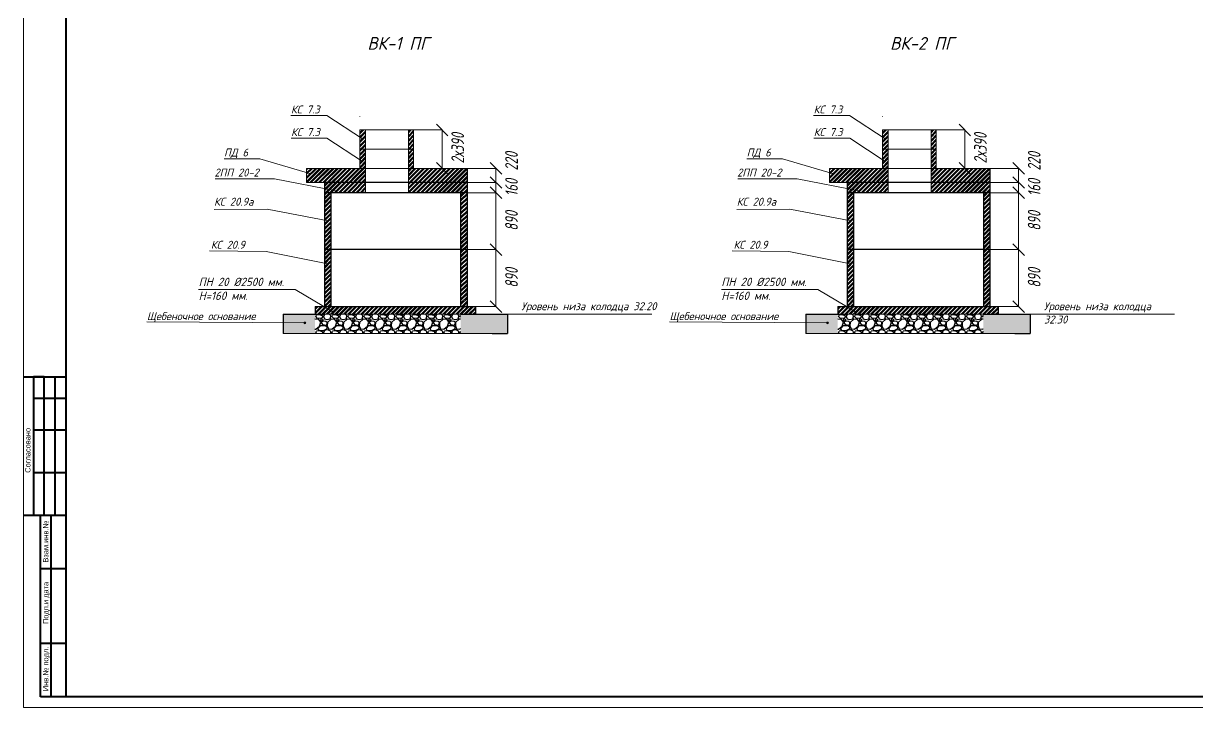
# Model space of a CAD drawing. Header units: millimetres. Extents: x 2433 to 329234, y 5766 to 133064.
# Drawn here: x 257521 to 294189, y 50642 to 72021 of the extents above; entities that cross this region are included whole.
import ezdxf

# ---------------------------------------------------------------- set-up
doc = ezdxf.new("R2010")
doc.units = ezdxf.units.MM
doc.layers.add('.', color=7, linetype='Continuous', lineweight=0, true_color=0xffffff)
for name, color, linetype, lineweight in [('00-рамка', 7, 'Continuous', 40), ('Канализация К1', 14, 'Continuous', 40), ('Размеры КР', 23, 'Continuous', 13), ('Тонко', 7, 'Continuous', 15)]:
    doc.layers.add(name, color=color, linetype=linetype, lineweight=lineweight)
doc.styles.add('GOST-2.304_Type-B_italic', font='GOST Common Italic.ttf')
doc.styles.add('Ариель-2_5', font='arial.ttf')
doc.styles.add('Виден при печати GOST Common', font='', dxfattribs={"width": 0.75})
doc.styles.add('ГОСТ', font='GOST Common Italic.ttf', dxfattribs={"height": 300})
doc.styles.get('Виден при печати GOST Common').set_extended_font_data('GOST Common', italic=True, bold=True)
doc.dimstyles.new('Виден при печати', dxfattribs={"dimtxt": 396, "dimasz": 360, "dimexe": 2, "dimexo": 0, "dimgap": 65, "dimtad": 1, "dimdec": 0, "dimtxsty": 'Виден при печати GOST Common', "dimblk1": 'OBLIQUE', "dimblk2": 'OBLIQUE', "dimsah": 1, "dimcen": -2, "dimdle": 2, "dimclrd": 250, "dimclre": 250, "dimclrt": 250, "dimaunit": 1, "dimadec": 4, "dimazin": 2, "dimtp": 1, "dimtfac": 0.5, "dimtdec": 0, "dimtofl": 0, "dimtmove": 1, "dimatfit": 3, "dimfxl": 1, "dimtfillclr": 250, "dimtolj": 1, "dimlwd": 5, "dimlwe": 5, "dimarcsym": 1})

# ---------------------------------------------------------------- blocks, each defined once
blk = doc.blocks.new('_Oblique')
at = {"color": 0, "linetype": 'ByBlock', "lineweight": -2}
blk.add_line((-0.5, -0.5), (0.5, 0.5), dxfattribs=at)
blk = doc.blocks.new('*D172')
at = {"color": 250, "linetype": 'ByBlock', "lineweight": 5, "transparency": 16777216}
for p, q in [((271385, 64952), (272280, 64952)), ((272278, 63170), (272278, 64954)), ((271385, 63172), (272280, 63172))]:
    blk.add_line(p, q, dxfattribs=at)
at = {"layer": 'Defpoints', "color": 0, "transparency": 16777216}
for p in [(271385, 64952), (272278, 64952), (271385, 63172)]:
    blk.add_point(p, dxfattribs=at)
at = {"color": 250, "lineweight": 5, "transparency": 16777216, "xscale": 360, "yscale": 360, "zscale": 360}
for p, rotation in [((272278, 64952), 90), ((272278, 63172), 270)]:
    blk.add_blockref('_Oblique', p, dxfattribs=dict(at, rotation=rotation))
at = {"color": 250, "transparency": 16777216, "insert": (272763, 64072), "char_height": 396, "attachment_point": 5, "rotation": 90, "style": 'Виден при печати GOST Common'}
blk.add_mtext('\\A1;890', dxfattribs=at)
blk = doc.blocks.new('*D173')
at = {"color": 250, "linetype": 'ByBlock', "lineweight": 5, "transparency": 16777216}
for p, q in [((271385, 66732), (272280, 66732)), ((272278, 64950), (272278, 66734)), ((271385, 64952), (272280, 64952))]:
    blk.add_line(p, q, dxfattribs=at)
at = {"layer": 'Defpoints', "color": 0, "transparency": 16777216}
for p in [(271385, 66732), (272278, 66732), (271385, 64952)]:
    blk.add_point(p, dxfattribs=at)
at = {"color": 250, "lineweight": 5, "transparency": 16777216, "xscale": 360, "yscale": 360, "zscale": 360}
for p, rotation in [((272278, 66732), 90), ((272278, 64952), 270)]:
    blk.add_blockref('_Oblique', p, dxfattribs=dict(at, rotation=rotation))
at = {"color": 250, "transparency": 16777216, "insert": (272763, 65852), "char_height": 396, "attachment_point": 5, "rotation": 90, "style": 'Виден при печати GOST Common'}
blk.add_mtext('\\A1;890', dxfattribs=at)
blk = doc.blocks.new('*D174')
at = {"color": 250, "linetype": 'ByBlock', "lineweight": 5, "transparency": 16777216}
for p, q in [((269705, 68692), (270600, 68692)), ((270598, 67490), (270598, 68694)), ((269705, 67492), (270600, 67492))]:
    blk.add_line(p, q, dxfattribs=at)
at = {"layer": 'Defpoints', "color": 0, "transparency": 16777216}
for p in [(269705, 68692), (270598, 68692), (269705, 67492)]:
    blk.add_point(p, dxfattribs=at)
at = {"color": 250, "lineweight": 5, "transparency": 16777216, "xscale": 360, "yscale": 360, "zscale": 360}
for p, rotation in [((270598, 68692), 90), ((270598, 67492), 270)]:
    blk.add_blockref('_Oblique', p, dxfattribs=dict(at, rotation=rotation))
at = {"color": 250, "transparency": 16777216, "insert": (271083, 68123), "char_height": 396, "width": 1146.18, "attachment_point": 5, "rotation": 90, "style": 'Виден при печати GOST Common'}
blk.add_mtext('\\A1;2х390', dxfattribs=at)
blk = doc.blocks.new('*D175')
at = {"color": 250, "linetype": 'ByBlock', "lineweight": 5, "transparency": 16777216}
for p, q in [((271385, 67052), (272280, 67052)), ((272278, 66730), (272278, 67054)), ((271385, 66732), (272280, 66732))]:
    blk.add_line(p, q, dxfattribs=at)
at = {"layer": 'Defpoints', "color": 0, "transparency": 16777216}
for p in [(271385, 67052), (272278, 67052), (271385, 66732)]:
    blk.add_point(p, dxfattribs=at)
at = {"color": 250, "lineweight": 5, "transparency": 16777216, "xscale": 360, "yscale": 360, "zscale": 360}
for p, rotation in [((272278, 67052), 90), ((272278, 66732), 270)]:
    blk.add_blockref('_Oblique', p, dxfattribs=dict(at, rotation=rotation))
at = {"color": 250, "transparency": 16777216, "insert": (272763, 66893), "char_height": 396, "attachment_point": 5, "rotation": 90, "style": 'Виден при печати GOST Common'}
blk.add_mtext('\\A1;160', dxfattribs=at)
blk = doc.blocks.new('*D176')
at = {"color": 250, "linetype": 'ByBlock', "lineweight": 5, "transparency": 16777216}
for p, q in [((271385, 67492), (272280, 67492)), ((272278, 67050), (272278, 67494)), ((271385, 67052), (272280, 67052))]:
    blk.add_line(p, q, dxfattribs=at)
at = {"layer": 'Defpoints', "color": 0, "transparency": 16777216}
for p in [(271385, 67492), (272278, 67492), (271385, 67052)]:
    blk.add_point(p, dxfattribs=at)
at = {"color": 250, "lineweight": 5, "transparency": 16777216, "xscale": 360, "yscale": 360, "zscale": 360}
for p, rotation in [((272278, 67492), 90), ((272278, 67052), 270)]:
    blk.add_blockref('_Oblique', p, dxfattribs=dict(at, rotation=rotation))
at = {"color": 250, "transparency": 16777216, "insert": (272763, 67714), "char_height": 396, "attachment_point": 5, "rotation": 90, "style": 'Виден при печати GOST Common'}
blk.add_mtext('\\A1;220', dxfattribs=at)
blk = doc.blocks.new('*D163')
at = {"color": 250, "linetype": 'ByBlock', "lineweight": 5, "transparency": 16777216}
for p, q in [((287710, 64952), (288605, 64952)), ((288603, 63170), (288603, 64954)), ((287710, 63172), (288605, 63172))]:
    blk.add_line(p, q, dxfattribs=at)
at = {"layer": 'Defpoints', "color": 0, "transparency": 16777216}
for p in [(287710, 64952), (288603, 64952), (287710, 63172)]:
    blk.add_point(p, dxfattribs=at)
at = {"color": 250, "lineweight": 5, "transparency": 16777216, "xscale": 360, "yscale": 360, "zscale": 360}
for p, rotation in [((288603, 64952), 90), ((288603, 63172), 270)]:
    blk.add_blockref('_Oblique', p, dxfattribs=dict(at, rotation=rotation))
at = {"color": 250, "transparency": 16777216, "insert": (289088, 64072), "char_height": 396, "attachment_point": 5, "rotation": 90, "style": 'Виден при печати GOST Common'}
blk.add_mtext('\\A1;890', dxfattribs=at)
blk = doc.blocks.new('*D164')
at = {"color": 250, "linetype": 'ByBlock', "lineweight": 5, "transparency": 16777216}
for p, q in [((287710, 66732), (288605, 66732)), ((288603, 64950), (288603, 66734)), ((287710, 64952), (288605, 64952))]:
    blk.add_line(p, q, dxfattribs=at)
at = {"layer": 'Defpoints', "color": 0, "transparency": 16777216}
for p in [(287710, 66732), (288603, 66732), (287710, 64952)]:
    blk.add_point(p, dxfattribs=at)
at = {"color": 250, "lineweight": 5, "transparency": 16777216, "xscale": 360, "yscale": 360, "zscale": 360}
for p, rotation in [((288603, 66732), 90), ((288603, 64952), 270)]:
    blk.add_blockref('_Oblique', p, dxfattribs=dict(at, rotation=rotation))
at = {"color": 250, "transparency": 16777216, "insert": (289088, 65852), "char_height": 396, "attachment_point": 5, "rotation": 90, "style": 'Виден при печати GOST Common'}
blk.add_mtext('\\A1;890', dxfattribs=at)
blk = doc.blocks.new('*D165')
at = {"color": 250, "linetype": 'ByBlock', "lineweight": 5, "transparency": 16777216}
for p, q in [((286030, 68692), (286925, 68692)), ((286923, 67490), (286923, 68694)), ((286030, 67492), (286925, 67492))]:
    blk.add_line(p, q, dxfattribs=at)
at = {"layer": 'Defpoints', "color": 0, "transparency": 16777216}
for p in [(286030, 68692), (286923, 68692), (286030, 67492)]:
    blk.add_point(p, dxfattribs=at)
at = {"color": 250, "lineweight": 5, "transparency": 16777216, "xscale": 360, "yscale": 360, "zscale": 360}
for p, rotation in [((286923, 68692), 90), ((286923, 67492), 270)]:
    blk.add_blockref('_Oblique', p, dxfattribs=dict(at, rotation=rotation))
at = {"color": 250, "transparency": 16777216, "insert": (287408, 68123), "char_height": 396, "attachment_point": 5, "rotation": 90, "style": 'Виден при печати GOST Common'}
blk.add_mtext('\\A1;2х390', dxfattribs=at)
blk = doc.blocks.new('*D166')
at = {"color": 250, "linetype": 'ByBlock', "lineweight": 5, "transparency": 16777216}
for p, q in [((287710, 67052), (288605, 67052)), ((288603, 66730), (288603, 67054)), ((287710, 66732), (288605, 66732))]:
    blk.add_line(p, q, dxfattribs=at)
at = {"layer": 'Defpoints', "color": 0, "transparency": 16777216}
for p in [(287710, 67052), (288603, 67052), (287710, 66732)]:
    blk.add_point(p, dxfattribs=at)
at = {"color": 250, "lineweight": 5, "transparency": 16777216, "xscale": 360, "yscale": 360, "zscale": 360}
for p, rotation in [((288603, 67052), 90), ((288603, 66732), 270)]:
    blk.add_blockref('_Oblique', p, dxfattribs=dict(at, rotation=rotation))
at = {"color": 250, "transparency": 16777216, "insert": (289088, 66893), "char_height": 396, "attachment_point": 5, "rotation": 90, "style": 'Виден при печати GOST Common'}
blk.add_mtext('\\A1;160', dxfattribs=at)
blk = doc.blocks.new('*D167')
at = {"color": 250, "linetype": 'ByBlock', "lineweight": 5, "transparency": 16777216}
for p, q in [((287710, 67492), (288605, 67492)), ((288603, 67050), (288603, 67494)), ((287710, 67052), (288605, 67052))]:
    blk.add_line(p, q, dxfattribs=at)
at = {"layer": 'Defpoints', "color": 0, "transparency": 16777216}
for p in [(287710, 67492), (288603, 67492), (287710, 67052)]:
    blk.add_point(p, dxfattribs=at)
at = {"color": 250, "lineweight": 5, "transparency": 16777216, "xscale": 360, "yscale": 360, "zscale": 360}
for p, rotation in [((288603, 67492), 90), ((288603, 67052), 270)]:
    blk.add_blockref('_Oblique', p, dxfattribs=dict(at, rotation=rotation))
at = {"color": 250, "transparency": 16777216, "insert": (289088, 67714), "char_height": 396, "attachment_point": 5, "rotation": 90, "style": 'Виден при печати GOST Common'}
blk.add_mtext('\\A1;220', dxfattribs=at)

msp = doc.modelspace()

# ---------------------------------------------------------------- hatches: boundary and pattern name
at = {"layer": '.'}
h = msp.add_hatch(dxfattribs=at)
h.set_pattern_fill('ANSI32', color=0, scale=10)
h.set_pattern_definition([(45, (-927114.94, -489379.41), (-67.351921, 67.351921), []), (45, (-927070.04, -489379.41), (-67.351921, 67.351921), [])])
h.paths.add_polyline_path([(271185.4, 64952.4), (271385.4, 64952.4), (271385.4, 66732.4), (271185.4, 66732.4)])
h.paths.add_polyline_path([(271185.4, 63172.4), (271385.4, 63172.4), (271385.4, 64952.4), (271185.4, 64952.4)])
h.paths.add_polyline_path([(266935.4, 64952.4), (267135.4, 64952.4), (267135.4, 66732.4), (266935.4, 66732.4)])
h.paths.add_polyline_path([(267135.4, 64952.4), (266935.4, 64952.4), (266935.4, 63172.4), (267135.4, 63172.4)])
h.paths.add_polyline_path([(266935.4, 67052.4), (266935.4, 66732.4), (268205.4, 66732.4), (268205.4, 67052.4)])
h.paths.add_polyline_path([(269541.3, 67052.4), (269541.3, 66732.4), (271385.4, 66732.4), (271385.4, 67052.4)])
h.paths.add_polyline_path([(271385.4, 67052.4), (271385.4, 67492.4), (269541.3, 67492.4), (269541.3, 67052.4)])
h.paths.add_polyline_path([(266365.4, 67492.4), (266365.4, 67052.4), (268205.4, 67052.4), (268205.4, 67492.4)])
h.paths.add_polyline_path([(269705.4, 68692.4), (269541.3, 68692.4), (269541.3, 67492.4), (269705.4, 67492.4)])
h.paths.add_polyline_path([(268205.4, 68692.4), (268025.4, 68692.4), (268025.4, 67492.4), (268205.4, 67492.4)])
h = msp.add_hatch(dxfattribs=at)
h.set_pattern_fill('ANSI32', color=0, scale=10)
h.set_pattern_definition([(45, (-910790.04, -489379.41), (-67.351921, 67.351921), []), (45, (-910745.14, -489379.41), (-67.351921, 67.351921), [])])
h.paths.add_polyline_path([(287510.3, 64952.4), (287710.3, 64952.4), (287710.3, 66732.4), (287510.3, 66732.4)])
h.paths.add_polyline_path([(287510.3, 63172.4), (287710.3, 63172.4), (287710.3, 64952.4), (287510.3, 64952.4)])
h.paths.add_polyline_path([(283260.3, 64952.4), (283460.3, 64952.4), (283460.3, 66732.4), (283260.3, 66732.4)])
h.paths.add_polyline_path([(283460.3, 64952.4), (283260.3, 64952.4), (283260.3, 63172.4), (283460.3, 63172.4)])
h.paths.add_polyline_path([(283260.3, 67052.4), (283260.3, 66732.4), (284530.3, 66732.4), (284530.3, 67052.4)])
h.paths.add_polyline_path([(285866.2, 67052.4), (285866.2, 66732.4), (287710.3, 66732.4), (287710.3, 67052.4)])
h.paths.add_polyline_path([(287710.3, 67052.4), (287710.3, 67492.4), (285866.2, 67492.4), (285866.2, 67052.4)])
h.paths.add_polyline_path([(282690.3, 67492.4), (282690.3, 67052.4), (284530.3, 67052.4), (284530.3, 67492.4)])
h.paths.add_polyline_path([(286030.3, 68692.4), (285866.2, 68692.4), (285866.2, 67492.4), (286030.3, 67492.4)])
h.paths.add_polyline_path([(284530.3, 68692.4), (284350.3, 68692.4), (284350.3, 67492.4), (284530.3, 67492.4)])
at = {"layer": '.', "linetype": 'Continuous', "lineweight": 15}
h = msp.add_hatch(dxfattribs=at)
h.set_pattern_fill('ANSI32', color=256, scale=10)
h.set_pattern_definition([(45, (-137657.78, -430608.68), (-67.351921, 67.351921), []), (45, (-137612.88, -430608.68), (-67.351921, 67.351921), [])])
h.paths.add_polyline_path([(271635.4, 63172.4), (266635.4, 63172.4), (266635.4, 62932.4), (271635.4, 62932.4)])
h = msp.add_hatch(dxfattribs=at)
h.set_pattern_fill('ANSI32', color=256, scale=10)
h.set_pattern_definition([(45, (-121332.88, -430608.68), (-67.351921, 67.351921), []), (45, (-121287.975, -430608.68), (-67.351921, 67.351921), [])])
h.paths.add_polyline_path([(287960.3, 63172.4), (282960.3, 63172.4), (282960.3, 62932.4), (287960.3, 62932.4)])
at = {"layer": '.'}
h = msp.add_hatch(dxfattribs=at)
h.set_pattern_fill('GRAVEL', color=0, scale=17)
h.set_pattern_definition([(228.0127875, (-926804.048, -488947.61), (-3454.4000003, -3886.19999976), [58.09264, -5751.18222]), (184.969741, (-926842.91, -488990.79), (5181.59999795, 431.8000246), [99.6888, -9869.18831]), (132.510447, (-926942.224, -488999.425), (4318.0000018, -4749.79999834), [70.29186, -6958.90287]), (267.273689, (-927110.626, -489107.375), (431.8000009, 8635.99999995), [90.78077, -8987.29436]), (292.8336542, (-927114.944, -489198.053), (-2159.00000018, 5181.59999992), [89.01773, -8812.76732]), (357.273689, (-927080.4, -489280.095), (-8635.99999995, 431.8000009), [90.78077, -8987.29436]), (37.6942405, (-926989.722, -489284.413), (-5613.39999975, -4318.00000032), [120.05292, -11885.2296]), (72.2553284, (-926894.726, -489211.007), (3022.60000081, 9499.59999974), [113.34232, -11220.89362]), (121.4295656, (-926860.182, -489103.057), (-3454.4000005, 5613.3999997), [91.08821, -9017.74277]), (175.2363583, (-926907.68, -489025.333), (4749.7999999, -431.8000007), [103.99126, -5095.56928]), (222.3974378, (-927011.312, -489016.697), (-5181.59999983, -4749.80000018), [134.48325, -13313.85133]), (138.814075, (-926683.144, -489111.693), (-3022.5999998, 2590.8000002), [45.90077, -4544.19619]), (171.4692344, (-926717.688, -489081.467), (5613.40000015, -863.59999902), [87.32594, -8645.28863]), (225, (-926804.05, -489068.5), (-6e-14, -431.8), [61.06559, -549.59183]), (203.1985905, (-926834.274, -489016.697), (2159, 863.5999998), [32.88502, -3255.6058]), (291.8014095, (-926864.5, -489029.65), (-431.8, 1295.4), [46.50616, -2278.80801]), (30.9637565, (-926847.23, -489072.83), (1295.4, 863.6), [75.53434, -2442.27069]), (161.565051, (-926782.46, -489033.97), (863.6, -431.8), [54.61881, -1310.85268]), (16.3895403, (-927114.944, -489029.65), (4318, 1295.4), [76.51496, -7575.00053]), (70.346176, (-927041.538, -489008.06), (-1727.20000016, -4749.79999994), [64.19182, -6354.97667]), (293.1985905, (-926782.46, -488947.61), (-863.5999998, 2159), [65.76962, -3222.72121]), (343.6104597, (-926756.55, -489008.06), (-4318.0000001, 1295.3999997), [76.51496, -7575.00053]), (339.4439548, (-927114.944, -489297.367), (-2159, 863.6), [73.78598, -3615.51483]), (294.7751406, (-927045.856, -489323.275), (-2159.0000026, 4749.7999988), [61.82426, -6120.61087]), (66.8014095, (-926778.14, -489379.41), (863.5999999, 2159), [65.76962, -3222.72121]), (17.3540246, (-926752.232, -489318.957), (-5613.3999999, -1727.20000036), [72.38307, -7165.90392]), (69.4439548, (-926989.72, -489379.41), (-863.6, -2159), [36.89299, -3652.40783]), (101.3099325, (-926804.05, -489379.41), (-431.8, 1727.2), [22.01748, -2179.73914]), (165.9637565, (-926808.37, -489357.82), (1295.4, -431.8), [89.01773, -1691.33928]), (186.009006, (-926894.726, -489336.23), (4317.99999998, 431.80000023), [82.49539, -8167.03203]), (303.690068, (-926847.23, -489111.69), (-431.8, 863.6), [62.27506, -1494.60198]), (353.1572266, (-926812.684, -489163.509), (7340.60000005, -863.59999962), [108.72465, -10763.72154]), (60.945396, (-926704.734, -489176.463), (-1727.2, -3022.6), [44.4564, -4401.1967]), (90, (-926683.14, -489137.6), (-431.8, 431.8), [25.908, -405.892]), (120.2564372, (-926903.362, -489323.275), (1727.1999998, -3022.6000001), [59.98738, -5938.76993]), (48.0127875, (-926933.588, -489271.46), (3454.4000003, 3886.19999975), [116.18529, -5693.08957]), (0, (-926855.86, -489185.1), (431.8, 431.8), [112.268, -319.532]), (325.3048465, (-926743.596, -489185.1), (4318.00000164, -3022.59999766), [68.27363, -6759.08384]), (254.054604, (-926687.46, -489223.96), (-431.8, -1727.2), [62.87094, -3080.6805]), (207.6459754, (-926704.734, -489284.413), (-8204.2000003, -4317.99999943), [102.36467, -10134.11895]), (175.4260787, (-926795.412, -489331.911), (-5613.4, 431.8), [108.29501, -10721.1939])])
h.paths.add_polyline_path([(266625.8, 62932.4), (265635.4, 62932.4), (265635.4, 62668), (266625.8, 62660.6)])
h.paths.add_polyline_path([(266625.8, 62660.6), (265635.4, 62668), (265635.4, 62332.4), (266625.8, 62332.4)])
h.paths.add_polyline_path([(272635.4, 62932.4), (271171.1, 62932.4), (271171.1, 62332.4), (272635.4, 62332.4)])
h = msp.add_hatch(dxfattribs=at)
h.set_pattern_fill('GRAVEL', color=0, scale=17)
h.set_pattern_definition([(228.0127875, (-910479.146, -488947.61), (-3454.4000003, -3886.19999976), [58.09264, -5751.18222]), (184.969741, (-910518.008, -488990.79), (5181.59999795, 431.8000246), [99.6888, -9869.18831]), (132.510447, (-910617.322, -488999.425), (4318.0000018, -4749.79999834), [70.29186, -6958.90287]), (267.273689, (-910785.724, -489107.375), (431.8000009, 8635.99999995), [90.78077, -8987.29436]), (292.8336542, (-910790.042, -489198.053), (-2159.00000018, 5181.59999992), [89.01773, -8812.76732]), (357.273689, (-910755.498, -489280.095), (-8635.99999995, 431.8000009), [90.78077, -8987.29436]), (37.6942405, (-910664.82, -489284.413), (-5613.39999975, -4318.00000032), [120.05292, -11885.2296]), (72.2553284, (-910569.824, -489211.007), (3022.60000081, 9499.59999974), [113.34232, -11220.89362]), (121.4295656, (-910535.28, -489103.057), (-3454.4000005, 5613.3999997), [91.08821, -9017.74277]), (175.2363583, (-910582.78, -489025.333), (4749.7999999, -431.8000007), [103.99126, -5095.56928]), (222.3974378, (-910686.41, -489016.697), (-5181.59999983, -4749.80000018), [134.48325, -13313.85133]), (138.814075, (-910358.242, -489111.693), (-3022.5999998, 2590.8000002), [45.90077, -4544.19619]), (171.4692344, (-910392.786, -489081.467), (5613.40000015, -863.59999902), [87.32594, -8645.28863]), (225, (-910479.15, -489068.5), (-6e-14, -431.8), [61.06559, -549.59183]), (203.1985905, (-910509.37, -489016.697), (2159, 863.5999998), [32.88502, -3255.6058]), (291.8014095, (-910539.6, -489029.65), (-431.8, 1295.4), [46.50616, -2278.80801]), (30.9637565, (-910522.33, -489072.83), (1295.4, 863.6), [75.53434, -2442.27069]), (161.565051, (-910457.56, -489033.97), (863.6, -431.8), [54.61881, -1310.85268]), (16.3895403, (-910790.042, -489029.65), (4318, 1295.4), [76.51496, -7575.00053]), (70.346176, (-910716.636, -489008.06), (-1727.20000016, -4749.79999994), [64.19182, -6354.97667]), (293.1985905, (-910457.556, -488947.61), (-863.5999998, 2159), [65.76962, -3222.72121]), (343.6104597, (-910431.648, -489008.06), (-4318.0000001, 1295.3999997), [76.51496, -7575.00053]), (339.4439548, (-910790.04, -489297.367), (-2159, 863.6), [73.78598, -3615.51483]), (294.7751406, (-910720.954, -489323.275), (-2159.0000026, 4749.7999988), [61.82426, -6120.61087]), (66.8014095, (-910453.24, -489379.41), (863.5999999, 2159), [65.76962, -3222.72121]), (17.3540246, (-910427.33, -489318.957), (-5613.3999999, -1727.20000036), [72.38307, -7165.90392]), (69.4439548, (-910664.82, -489379.41), (-863.6, -2159), [36.89299, -3652.40783]), (101.3099325, (-910479.15, -489379.41), (-431.8, 1727.2), [22.01748, -2179.73914]), (165.9637565, (-910483.46, -489357.82), (1295.4, -431.8), [89.01773, -1691.33928]), (186.009006, (-910569.824, -489336.23), (4317.99999998, 431.80000023), [82.49539, -8167.03203]), (303.690068, (-910522.33, -489111.69), (-431.8, 863.6), [62.27506, -1494.60198]), (353.1572266, (-910487.782, -489163.509), (7340.60000005, -863.59999962), [108.72465, -10763.72154]), (60.945396, (-910379.832, -489176.463), (-1727.2, -3022.6), [44.4564, -4401.1967]), (90, (-910358.24, -489137.6), (-431.8, 431.8), [25.908, -405.892]), (120.2564372, (-910578.46, -489323.275), (1727.1999998, -3022.6000001), [59.98738, -5938.76993]), (48.0127875, (-910608.686, -489271.46), (3454.4000003, 3886.19999975), [116.18529, -5693.08957]), (0, (-910530.96, -489185.1), (431.8, 431.8), [112.268, -319.532]), (325.3048465, (-910418.694, -489185.1), (4318.00000164, -3022.59999766), [68.27363, -6759.08384]), (254.054604, (-910362.56, -489223.96), (-431.8, -1727.2), [62.87094, -3080.6805]), (207.6459754, (-910379.832, -489284.413), (-8204.2000003, -4317.99999943), [102.36467, -10134.11895]), (175.4260787, (-910470.51, -489331.911), (-5613.4, 431.8), [108.29501, -10721.1939])])
h.paths.add_polyline_path([(282950.7, 62932.4), (281960.3, 62932.4), (281960.3, 62668), (282950.7, 62660.6)])
h.paths.add_polyline_path([(282950.7, 62660.6), (281960.3, 62668), (281960.3, 62332.4), (282950.7, 62332.4)])
h.paths.add_polyline_path([(288960.3, 62932.4), (287496, 62932.4), (287496, 62332.4), (288960.3, 62332.4)])
h = msp.add_hatch()
h.set_pattern_fill('GRAVEL', color=256, scale=500)
h.set_pattern_definition([(228.0127875, (-923634.027, -119142.287), (-4000, -4500), [67.268, -6659.54402]), (184.9697407, (-923679.027, -119192.287), (6000, 500), [115.434, -11427.96238]), (132.510447, (-923794.027, -119202.287), (5000, -5500), [81.394, -8058.0163]), (267.273689, (-923989.027, -119327.287), (500, 10000), [105.119, -10406.77902]), (292.8336542, (-923994.027, -119432.287), (-2500, 6000), [103.0775, -10204.68656]), (357.273689, (-923954.027, -119527.287), (-10000, 500), [105.119, -10406.77902]), (37.6942405, (-923849.027, -119532.287), (-6500, -5000), [139.0145, -13762.42427]), (72.2553284, (-923739.027, -119447.287), (3500, 11000), [131.244, -12993.16075]), (121.4295656, (-923699.027, -119322.287), (-4000, 6500), [105.475, -10442.03655]), (175.2363583, (-923754.027, -119232.287), (5500, -500), [120.416, -5900.38129]), (222.3974378, (-923874.027, -119222.287), (-6000, -5500), [155.724, -15416.6875]), (138.814075, (-923494.027, -119332.287), (-3500, 3000), [53.1505, -5261.9224]), (171.4692344, (-923534.027, -119297.287), (6500, -1000), [101.1185, -10010.7557]), (225, (-923634.03, -119282.3), (-6e-14, -500), [70.7105, -636.39628]), (203.1985905, (-923669.027, -119222.29), (2500, 1000), [38.079, -3769.80755]), (291.8014095, (-923704.03, -119237.29), (-500, 1500), [53.8515, -2638.7309]), (30.9637565, (-923684.03, -119287.29), (1500, 1000), [87.4645, -2828.01145]), (161.565051, (-923609.03, -119242.29), (1000, -500), [63.2455, -1517.89333]), (16.3895403, (-923994.027, -119237.287), (5000, 1500), [88.6, -8771.42257]), (70.346176, (-923909.027, -119212.287), (-2000, -5500), [74.3305, -7358.70387]), (293.1985905, (-923609.027, -119142.29), (-1000, 2500), [76.1575, -3731.72905]), (343.6104597, (-923579.027, -119212.287), (-5000, 1500), [88.6, -8771.42257]), (339.443955, (-923994.027, -119547.287), (-2500, 1000), [85.44, -4186.56187]), (294.7751406, (-923914.027, -119577.287), (-2500, 5500), [71.589, -7087.32153]), (66.8014095, (-923604.027, -119642.29), (1000, 2500), [76.1575, -3731.72905]), (17.3540246, (-923574.027, -119572.287), (-6500, -2000), [83.8155, -8297.7118]), (69.443955, (-923849.027, -119642.287), (-1000, -2500), [42.72, -4229.28187]), (101.3099325, (-923634.03, -119642.29), (-500, 2000), [25.495, -2524.01476]), (165.963757, (-923639.03, -119617.29), (1500, -500), [103.0775, -1958.47531]), (186.009006, (-923739.027, -119592.287), (5000, 500), [95.525, -9456.96159]), (303.690068, (-923684.03, -119332.29), (-500, 1000), [72.111, -1730.66464]), (353.1572266, (-923644.027, -119392.287), (8500, -1000), [125.897, -12463.78131]), (60.945396, (-923519.027, -119407.287), (-2000, -3500), [51.478, -5096.33707]), (90, (-923494.03, -119362.3), (-500, 500), [30, -470]), (120.256437, (-923749.027, -119577.287), (2000, -3500), [69.462, -6876.76]), (48.0127875, (-923784.027, -119517.287), (4000, 4500), [134.536, -6592.27602]), (0, (-923694.03, -119417.3), (500, 500), [130, -370]), (325.3048465, (-923564.027, -119417.287), (5000, -3500), [79.057, -7826.63715]), (254.054604, (-923499.027, -119462.29), (-500, -2000), [72.801, -3567.25394]), (207.6459754, (-923519.027, -119532.287), (-9500, -5000), [118.5325, -11734.7371]), (175.4260787, (-923624.027, -119587.287), (-6500, 500), [125.3995, -12414.5367])])
h.paths.add_polyline_path([(271171.1, 62332.4), (271171.1, 62932.4), (266625.8, 62932.4), (266625.8, 62332.4)])
h = msp.add_hatch()
h.set_pattern_fill('GRAVEL', color=256, scale=500)
h.set_pattern_definition([(228.0127875, (-907309.125, -119142.287), (-4000, -4500), [67.268, -6659.54402]), (184.9697407, (-907354.125, -119192.287), (6000, 500), [115.434, -11427.96238]), (132.510447, (-907469.125, -119202.287), (5000, -5500), [81.394, -8058.0163]), (267.273689, (-907664.125, -119327.287), (500, 10000), [105.119, -10406.77902]), (292.8336542, (-907669.125, -119432.287), (-2500, 6000), [103.0775, -10204.68656]), (357.273689, (-907629.125, -119527.287), (-10000, 500), [105.119, -10406.77902]), (37.6942405, (-907524.125, -119532.287), (-6500, -5000), [139.0145, -13762.42427]), (72.2553284, (-907414.125, -119447.287), (3500, 11000), [131.244, -12993.16075]), (121.4295656, (-907374.125, -119322.287), (-4000, 6500), [105.475, -10442.03655]), (175.2363583, (-907429.125, -119232.287), (5500, -500), [120.416, -5900.38129]), (222.3974378, (-907549.125, -119222.287), (-6000, -5500), [155.724, -15416.6875]), (138.814075, (-907169.125, -119332.287), (-3500, 3000), [53.1505, -5261.9224]), (171.4692344, (-907209.125, -119297.287), (6500, -1000), [101.1185, -10010.7557]), (225, (-907309.12, -119282.3), (-6e-14, -500), [70.7105, -636.39628]), (203.1985905, (-907344.125, -119222.29), (2500, 1000), [38.079, -3769.80755]), (291.8014095, (-907379.125, -119237.29), (-500, 1500), [53.8515, -2638.7309]), (30.9637565, (-907359.125, -119287.29), (1500, 1000), [87.4645, -2828.01145]), (161.565051, (-907284.12, -119242.29), (1000, -500), [63.2455, -1517.89333]), (16.3895403, (-907669.125, -119237.287), (5000, 1500), [88.6, -8771.42257]), (70.346176, (-907584.125, -119212.287), (-2000, -5500), [74.3305, -7358.70387]), (293.1985905, (-907284.125, -119142.29), (-1000, 2500), [76.1575, -3731.72905]), (343.6104597, (-907254.125, -119212.287), (-5000, 1500), [88.6, -8771.42257]), (339.443955, (-907669.125, -119547.287), (-2500, 1000), [85.44, -4186.56187]), (294.7751406, (-907589.125, -119577.287), (-2500, 5500), [71.589, -7087.32153]), (66.8014095, (-907279.125, -119642.29), (1000, 2500), [76.1575, -3731.72905]), (17.3540246, (-907249.125, -119572.287), (-6500, -2000), [83.8155, -8297.7118]), (69.443955, (-907524.125, -119642.287), (-1000, -2500), [42.72, -4229.28187]), (101.3099325, (-907309.12, -119642.29), (-500, 2000), [25.495, -2524.01476]), (165.963757, (-907314.12, -119617.29), (1500, -500), [103.0775, -1958.47531]), (186.009006, (-907414.125, -119592.287), (5000, 500), [95.525, -9456.96159]), (303.690068, (-907359.12, -119332.29), (-500, 1000), [72.111, -1730.66464]), (353.1572266, (-907319.125, -119392.287), (8500, -1000), [125.897, -12463.78131]), (60.945396, (-907194.125, -119407.287), (-2000, -3500), [51.478, -5096.33707]), (90, (-907169.1, -119362.3), (-500, 500), [30, -470]), (120.256437, (-907424.125, -119577.287), (2000, -3500), [69.462, -6876.76]), (48.0127875, (-907459.125, -119517.287), (4000, 4500), [134.536, -6592.27602]), (0, (-907369.1, -119417.3), (500, 500), [130, -370]), (325.3048465, (-907239.125, -119417.287), (5000, -3500), [79.057, -7826.63715]), (254.054604, (-907174.125, -119462.29), (-500, -2000), [72.801, -3567.25394]), (207.6459754, (-907194.125, -119532.287), (-9500, -5000), [118.5325, -11734.7371]), (175.4260787, (-907299.125, -119587.287), (-6500, 500), [125.3995, -12414.5367])])
h.paths.add_polyline_path([(287496, 62332.4), (287496, 62932.4), (282950.7, 62932.4), (282950.7, 62332.4)])
at = {"layer": 'Тонко', "lineweight": 15}
for points in [[(266342, 62670.2, 1), (266288.5, 62670.2, 1)], [(282666.9, 62670.2, 1), (282613.4, 62670.2, 1)]]:
    msp.add_hatch(color=256, dxfattribs=at).paths.add_polyline_path(points)

# ---------------------------------------------------------------- linework, layer by layer
at = {"lineweight": 13}
for p, q in [((265873.9, 69139.9), (266995.7, 69139.9)), ((282198.8, 69139.9), (283320.6, 69139.9)), ((265878.6, 68432.8), (267000.4, 68432.8)), ((282203.5, 68432.8), (283325.3, 68432.8)), ((263784, 67795), (264905.8, 67795)), ((280108.9, 67795), (281230.7, 67795)), ((263508.7, 67168.4), (265358.1, 67168.4)), ((267287.5, 66792.7), (265358.1, 67168.4)), ((279833.6, 67168.4), (281683, 67168.4)), ((283612.4, 66792.7), (281683, 67168.4)), ((263480, 66203.9), (265136.4, 66219.1)), ((267038.3, 65852.2), (265136.4, 66219.1)), ((279804.9, 66203.9), (281461.3, 66219.1)), ((283363.2, 65852.2), (281461.3, 66219.1)), ((263334.6, 64911.7), (265101.2, 64889.8)), ((279659.5, 64911.7), (281426.1, 64889.8)), ((267030.6, 64514.1), (265101.2, 64889.8)), ((283355.5, 64514.1), (281426.1, 64889.8)), ((262992.3, 63705.1), (266006.6, 63705.1)), ((266006.6, 63705.1), (267184.1, 63004.2)), ((279317.2, 63705.1), (282331.5, 63705.1)), ((282331.5, 63705.1), (283509, 63004.2)), ((271171.1, 62932.4), (277147.4, 62932.4)), ((287496, 62932.4), (293472.3, 62932.4)), ((261374.9, 62699.7), (266308, 62663)), ((277699.8, 62699.7), (282632.9, 62663))]:
    msp.add_line(p, q, dxfattribs=at)
for p, q in [((271385.4, 63172.4), (271385.4, 67492.4)), ((287710.3, 63172.4), (287710.3, 67492.4)), ((266935.4, 63172.4), (266935.4, 67052.4)), ((271385.4, 67052.4), (266935.4, 67052.4)), ((283260.3, 63172.4), (283260.3, 67052.4)), ((287710.3, 67052.4), (283260.3, 67052.4)), ((271385.4, 66732.4), (266935.4, 66732.4)), ((267135.4, 63172.4), (267135.4, 66732.4)), ((271185.4, 63172.4), (271185.4, 66732.4)), ((287710.3, 66732.4), (283260.3, 66732.4)), ((283460.3, 63172.4), (283460.3, 66732.4)), ((287510.3, 63172.4), (287510.3, 66732.4)), ((271385.4, 64952.4), (266935.4, 64952.4)), ((271385.4, 63172.4), (271385.4, 64952.4)), ((287710.3, 64952.4), (283260.3, 64952.4)), ((287710.3, 63172.4), (287710.3, 64952.4)), ((266635.4, 63172.4), (269135.4, 63172.4)), ((266635.4, 63172.4), (269135.4, 63172.4)), ((266635.4, 63172.4), (266635.4, 62932.4)), ((266935.4, 63172.4), (267135.4, 63172.4)), ((269135.4, 63172.4), (271635.4, 63172.4)), ((270885.4, 63172.4), (271385.4, 63172.4)), ((271385.4, 63172.4), (271185.4, 63172.4)), ((271635.4, 63172.4), (271635.4, 62932.4)), ((282960.3, 63172.4), (285460.3, 63172.4)), ((282960.3, 63172.4), (285460.3, 63172.4)), ((282960.3, 63172.4), (282960.3, 62932.4)), ((283260.3, 63172.4), (283460.3, 63172.4)), ((285460.3, 63172.4), (287960.3, 63172.4)), ((287210.3, 63172.4), (287710.3, 63172.4)), ((287710.3, 63172.4), (287510.3, 63172.4)), ((287960.3, 63172.4), (287960.3, 62932.4)), ((265635.4, 62932.4), (266635.4, 62932.4)), ((265635.4, 62932.4), (265635.4, 62332.4)), ((266385.4, 62932.4), (266885.4, 62932.4)), ((271171.1, 62932.4), (272171.1, 62932.4)), ((271635.4, 62932.4), (272635.4, 62932.4)), ((272635.4, 62932.4), (272635.4, 62332.4)), ((272635.4, 62932.4), (272635.4, 62332.4)), ((281960.3, 62932.4), (282960.3, 62932.4)), ((281960.3, 62932.4), (281960.3, 62332.4)), ((282710.3, 62932.4), (283210.3, 62932.4)), ((287496, 62932.4), (288496, 62932.4)), ((287960.3, 62932.4), (288960.3, 62932.4)), ((288960.3, 62932.4), (288960.3, 62332.4)), ((288960.3, 62932.4), (288960.3, 62332.4)), ((272156.7, 62332.4), (272635.4, 62332.4)), ((288481.6, 62332.4), (288960.3, 62332.4))]:
    msp.add_line(p, q)
at = {"layer": '00-рамка', "lineweight": 40}
for p, q in [((257520.8, 60975.6), (258854.2, 60975.6)), ((257830.7, 60975.6), (257830.7, 56642.3)), ((258164, 60975.6), (257830.7, 60975.6)), ((258164, 56642.3), (258164, 60975.6)), ((258497.3, 60975.6), (258497.3, 56642.3)), ((257830.7, 60308.9), (258854.2, 60308.9)), ((258854.2, 59308.9), (257830.7, 59308.9)), ((258854.2, 57975.6), (257830.7, 57975.6)), ((258054.2, 56642.3), (257520.8, 56642.3)), ((258854.2, 56642.3), (258054.2, 56642.3)), ((258054.2, 50975.6), (258054.2, 56642.3)), ((258387.5, 50975.6), (258387.5, 56642.3)), ((258854.2, 54975.6), (258054.2, 54975.6)), ((258854.2, 52642.3), (258054.2, 52642.3)), ((258854.2, 50975.6), (258054.2, 50975.6))]:
    msp.add_line(p, q, dxfattribs=at)
msp.add_lwpolyline([(258854.2, 92330.7), (316887.5, 92330.7), (316887.5, 50975.6), (258854.2, 50975.6)], close=True, dxfattribs=at)
at = {"layer": 'Канализация К1', "color": 0, "lineweight": 15}
for p, q in [((257520.8, 92642.3), (257520.8, 50642.3)), ((257520.8, 50642.3), (317220.8, 50642.3))]:
    msp.add_line(p, q, dxfattribs=at)
at = {"layer": 'Канализация К1', "color": 0, "linetype": 'Continuous', "lineweight": 15}
for p, q in [((266995.7, 69139.9), (268109.2, 68419.4)), ((268025.4, 69100.7), (268025.4, 69111.2)), ((283320.6, 69139.9), (284434.1, 68419.4)), ((284350.3, 69100.7), (284350.3, 69111.2)), ((268025.4, 67911.2), (268025.4, 68692.4)), ((268025.4, 67492.4), (268025.4, 68692.4)), ((268025.4, 68692.4), (269705.4, 68692.4)), ((268205.4, 68692.4), (268205.4, 67492.4)), ((269541.3, 68692.4), (269541.3, 67052.4)), ((269541.3, 68692.4), (269541.3, 67492.4)), ((269705.4, 68692.4), (269705.4, 67492.4)), ((269705.4, 68692.4), (269705.4, 67492.4)), ((284350.3, 67911.2), (284350.3, 68692.4)), ((284350.3, 67492.4), (284350.3, 68692.4)), ((284350.3, 68692.4), (286030.3, 68692.4)), ((284530.3, 68692.4), (284530.3, 67492.4)), ((285866.2, 68692.4), (285866.2, 67052.4)), ((285866.2, 68692.4), (285866.2, 67492.4)), ((286030.3, 68692.4), (286030.3, 67492.4)), ((286030.3, 68692.4), (286030.3, 67492.4)), ((267000.4, 68432.8), (268113.9, 67712.4)), ((283325.3, 68432.8), (284438.8, 67712.4)), ((268025.4, 68092.4), (269705.4, 68092.4)), ((268025.4, 67481.8), (268025.4, 67911.2)), ((284350.3, 68092.4), (286030.3, 68092.4)), ((284350.3, 67481.8), (284350.3, 67911.2)), ((264905.8, 67795), (266491, 67323.7)), ((268865.4, 67492.4), (266365.4, 67492.4)), ((266365.4, 67492.4), (266365.4, 67052.4)), ((268865.4, 67492.4), (266365.4, 67492.4)), ((268865.4, 67492.4), (266365.4, 67492.4)), ((268865.4, 67492.4), (266365.4, 67492.4)), ((268865.4, 67492.4), (266365.4, 67492.4)), ((268865.4, 67492.4), (266365.4, 67492.4)), ((268865.4, 67492.4), (266365.4, 67492.4)), ((268865.4, 67492.4), (266365.4, 67492.4)), ((268865.4, 67492.4), (266365.4, 67492.4)), ((268865.4, 67492.4), (266365.4, 67492.4)), ((268865.4, 67492.4), (266365.4, 67492.4)), ((268865.4, 67492.4), (266365.4, 67492.4)), ((268865.4, 67492.4), (266365.4, 67492.4)), ((266365.4, 67492.4), (266365.4, 67052.4)), ((268025.4, 67492.4), (269705.4, 67492.4)), ((268205.4, 67492.4), (268205.4, 66732.4)), ((268865.4, 67492.4), (271385.4, 67492.4)), ((268865.4, 67492.4), (271385.4, 67492.4)), ((268865.4, 67492.4), (271385.4, 67492.4)), ((268865.4, 67492.4), (271385.4, 67492.4)), ((268865.4, 67492.4), (271385.4, 67492.4)), ((268865.4, 67492.4), (271385.4, 67492.4)), ((268865.4, 67492.4), (271385.4, 67492.4)), ((268865.4, 67492.4), (271385.4, 67492.4)), ((268865.4, 67492.4), (271385.4, 67492.4)), ((268865.4, 67492.4), (271385.4, 67492.4)), ((268865.4, 67492.4), (271385.4, 67492.4)), ((268865.4, 67492.4), (271385.4, 67492.4)), ((269705.4, 67492.4), (271385.4, 67492.4)), ((271385.4, 67492.4), (271385.4, 67052.4)), ((271385.4, 67492.4), (271385.4, 67052.4)), ((281230.7, 67795), (282815.9, 67323.7)), ((285190.3, 67492.4), (282690.3, 67492.4)), ((282690.3, 67492.4), (282690.3, 67052.4)), ((285190.3, 67492.4), (282690.3, 67492.4)), ((285190.3, 67492.4), (282690.3, 67492.4)), ((285190.3, 67492.4), (282690.3, 67492.4)), ((285190.3, 67492.4), (282690.3, 67492.4)), ((285190.3, 67492.4), (282690.3, 67492.4)), ((285190.3, 67492.4), (282690.3, 67492.4)), ((285190.3, 67492.4), (282690.3, 67492.4)), ((285190.3, 67492.4), (282690.3, 67492.4)), ((285190.3, 67492.4), (282690.3, 67492.4)), ((285190.3, 67492.4), (282690.3, 67492.4)), ((285190.3, 67492.4), (282690.3, 67492.4)), ((285190.3, 67492.4), (282690.3, 67492.4)), ((282690.3, 67492.4), (282690.3, 67052.4)), ((284350.3, 67492.4), (286030.3, 67492.4)), ((284530.3, 67492.4), (284530.3, 66732.4)), ((285190.3, 67492.4), (287710.3, 67492.4)), ((285190.3, 67492.4), (287710.3, 67492.4)), ((285190.3, 67492.4), (287710.3, 67492.4)), ((285190.3, 67492.4), (287710.3, 67492.4)), ((285190.3, 67492.4), (287710.3, 67492.4)), ((285190.3, 67492.4), (287710.3, 67492.4)), ((285190.3, 67492.4), (287710.3, 67492.4)), ((285190.3, 67492.4), (287710.3, 67492.4)), ((285190.3, 67492.4), (287710.3, 67492.4)), ((285190.3, 67492.4), (287710.3, 67492.4)), ((285190.3, 67492.4), (287710.3, 67492.4)), ((285190.3, 67492.4), (287710.3, 67492.4)), ((286030.3, 67492.4), (287710.3, 67492.4)), ((287710.3, 67492.4), (287710.3, 67052.4)), ((287710.3, 67492.4), (287710.3, 67052.4)), ((266365.4, 67052.4), (271385.4, 67052.4)), ((266365.4, 67052.4), (271385.4, 67052.4)), ((269541.3, 67052.4), (269541.3, 66732.4)), ((271385.4, 67052.4), (271385.4, 66752.4)), ((282690.3, 67052.4), (287710.3, 67052.4)), ((282690.3, 67052.4), (287710.3, 67052.4)), ((285866.2, 67052.4), (285866.2, 66732.4)), ((287710.3, 67052.4), (287710.3, 66752.4))]:
    msp.add_line(p, q, dxfattribs=at)
at = {"layer": 'Размеры КР', "color": 250, "lineweight": 13}
for points in [[(272635.4, 62332.4), (265635.4, 62332.4), (265635.4, 62932.4), (272635.4, 62932.4)], [(288960.3, 62332.4), (281960.3, 62332.4), (281960.3, 62932.4), (288960.3, 62932.4)]]:
    msp.add_lwpolyline(points, close=True, dxfattribs=at)
at = {"layer": 'Тонко', "lineweight": 15}
for centre in [(266308, 62663), (282632.9, 62663)]:
    msp.add_circle(centre, 26.8, dxfattribs=at)

# ---------------------------------------------------------------- texts
at = {"lineweight": 15, "style": 'GOST-2.304_Type-B_italic'}
for s, height, p in [('ВК-1 ПГ', 400, (268261.6, 71198.5)), ('ВК-2 ПГ', 400, (284586.5, 71198.5)), ('КС 7.3', 249.6, (265873.9, 69207.8)), ('КС 7.3', 249.6, (282198.8, 69207.8)), ('КС 7.3', 249.6, (265878.6, 68500.8)), ('КС 7.3', 249.6, (282203.5, 68500.8)), ('ПД 6', 249.6, (263784, 67863)), ('ПД 6', 249.6, (280108.9, 67863)), ('2ПП 20-2', 249.6, (263483.7, 67236.4)), ('2ПП 20-2', 249.6, (279808.6, 67236.4)), ('КС 20.9а', 249.6, (263472.3, 66326.3)), ('КС 20.9а', 249.6, (279797.2, 66326.3)), ('КС 20.9', 249.6, (263372.8, 64980.5)), ('КС 20.9', 249.6, (279697.7, 64980.5))]:
    msp.add_text(s, height=height, dxfattribs=at).set_placement(p)
at = {"attachment_point": 1, "style": 'ГОСТ'}
for s, width, heights, insert, char_height in [('ПН 20 %%C2500 мм.\\PН=160 мм.', 3495.448, [1161.3], (262992.3, 64074.9), 260), ('ПН 20 %%C2500 мм.\\PН=160 мм.', 3495.448, [1161.3], (279317.2, 64074.9), 260), ('Щебеночное основание ', 3888.851, [0], (261374.9, 62999.7), 250), ('Щебеночное основание ', 3888.851, [0], (277699.8, 62999.7), 250)]:
    msp.add_mtext_dynamic_manual_height_columns(s, width=width, gutter_width=20, heights=heights, dxfattribs=dict(at, insert=insert, char_height=char_height))
at = {"color": 250, "char_height": 250, "attachment_point": 1, "style": 'ГОСТ'}
for s, insert in [('Уровень низа колодца 32.20  ', (273066.9, 63309.7)), ('Уровень низа колодца\\P32.30  ', (289391.8, 63309.7))]:
    msp.add_mtext_dynamic_manual_height_columns(s, width=4247.949, gutter_width=20, heights=[0], dxfattribs=dict(at, insert=insert))
at = {"layer": '00-рамка', "style": 'Ариель-2_5'}
for s, height, p in [('Согласовано', 166.667, (257739.4, 57977.5)), ('Взам.инв.№', 166.67, (258298.8, 55171.9)), ('Подп.и дата', 166.667, (258298.8, 53250.6)), ('Инв.№ подл.', 166.667, (258298.8, 51153.4))]:
    msp.add_text(s, height=height, rotation=90, dxfattribs=at).set_placement(p)

# ---------------------------------------------------------------- dimensions: what is measured, and where the dimension line sits
for base, p1, p2, text, picture, middle in [((270597.7, 68692.4), (269705.4, 67492.4), (269705.4, 68692.4), '2х390', '*D174', (271082.9, 68122.9)), ((286922.6, 68692.4), (286030.3, 67492.4), (286030.3, 68692.4), '2х390', '*D165', (287407.8, 68122.9)), ((272277.7, 67492.4), (271385.4, 67052.4), (271385.4, 67492.4), '220', '*D176', (272762.9, 67714.2)), ((288602.6, 67492.4), (287710.3, 67052.4), (287710.3, 67492.4), '220', '*D167', (289087.8, 67714.2)), ((272277.7, 67052.4), (271385.4, 66732.4), (271385.4, 67052.4), '160', '*D175', (272762.9, 66892.6)), ((288602.6, 67052.4), (287710.3, 66732.4), (287710.3, 67052.4), '160', '*D166', (289087.8, 66892.6)), ((272277.7, 66732.4), (271385.4, 64952.4), (271385.4, 66732.4), '890', '*D173', (272762.9, 65852.4)), ((288602.6, 66732.4), (287710.3, 64952.4), (287710.3, 66732.4), '890', '*D164', (289087.8, 65852.4)), ((272277.7, 64952.4), (271385.4, 63172.4), (271385.4, 64952.4), '890', '*D172', (272762.9, 64072.4)), ((288602.6, 64952.4), (287710.3, 63172.4), (287710.3, 64952.4), '890', '*D163', (289087.8, 64072.4))]:
    dim = msp.add_linear_dim(base=base, p1=p1, p2=p2, angle=90, text=text, dimstyle='Виден при печати', override={"dimpost": '<>'})
    dim.commit()
    dim.dimension.update_dxf_attribs({"geometry": picture, "text_midpoint": middle, "dimtype": 128})

doc.saveas('drawing.dxf')
